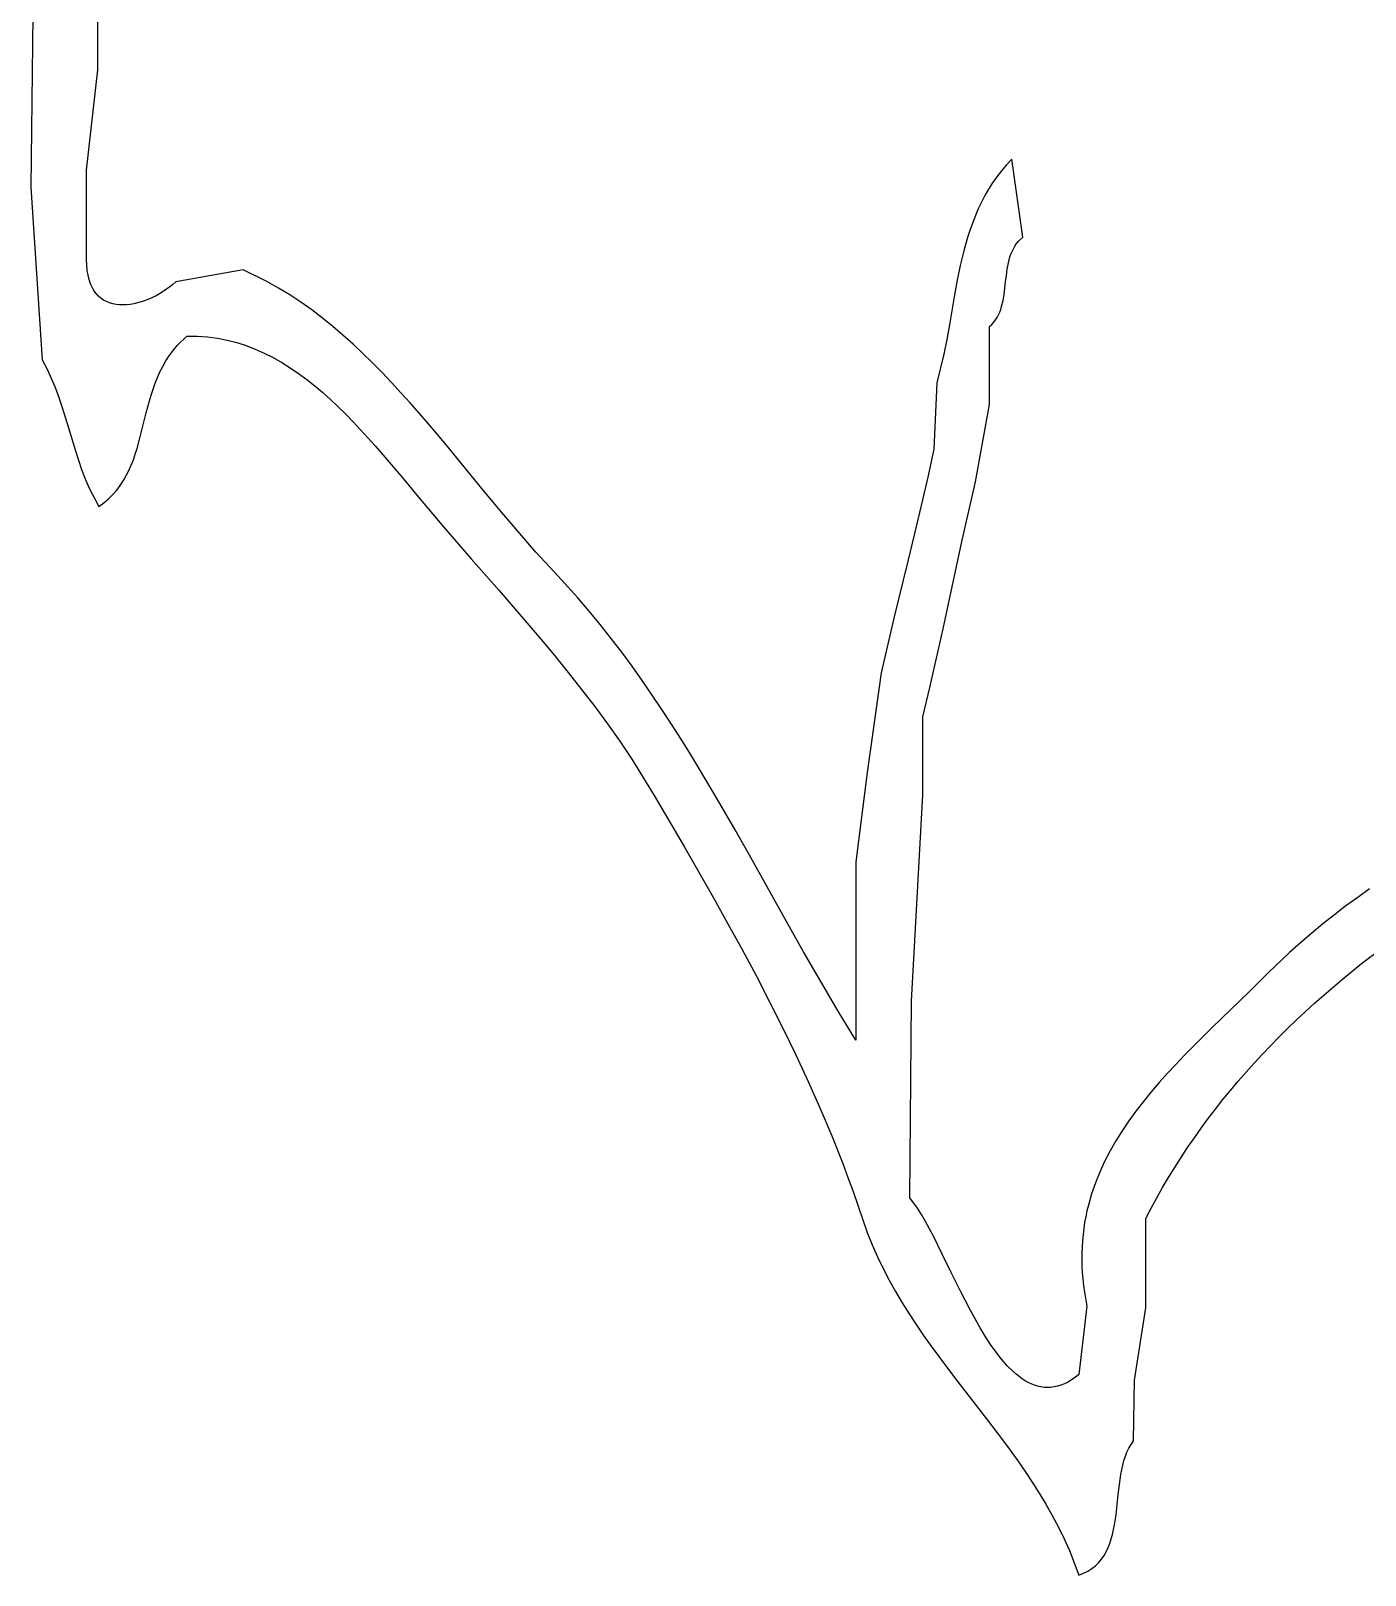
# Model space of a CAD drawing. Extents: x -38.8 to 24, y -17.1 to 3.4.
# Drawn here: x -37.666 to -36.47, y -2.498 to -1.114 of the extents above; entities that cross this region are included whole.
import ezdxf

# ---------------------------------------------------------------- set-up
doc = ezdxf.new("R2010")
doc.units = 0

msp = doc.modelspace()

# ---------------------------------------------------------------- linework, layer by layer
at = {"color": 7, "linetype": 'CONTINUOUS'}
for p, q in [((-37.606435, -1.148553), (-37.606435, -1.088553)), ((-37.664714, -1.099405), (-37.666435, -1.253553)), ((-37.616435, -1.238553), (-37.606435, -1.148553)), ((-36.786435, -1.228553), (-36.791241, -1.233674)), ((-36.776552, -1.298404), (-36.786435, -1.228553)), ((-37.616396, -1.318553), (-37.616435, -1.238553)), ((-36.799891, -1.24434), (-36.803766, -1.249871)), ((-36.795721, -1.238938), (-36.799891, -1.24434)), ((-36.791241, -1.233674), (-36.795721, -1.238938)), ((-37.666435, -1.253553), (-37.656435, -1.408553)), ((-36.807361, -1.255525), (-36.810691, -1.261296)), ((-36.803766, -1.249871), (-36.807361, -1.255525)), ((-36.816616, -1.273157), (-36.819242, -1.279234)), ((-36.813771, -1.267176), (-36.816616, -1.273157)), ((-36.810691, -1.261296), (-36.813771, -1.267176)), ((-36.821664, -1.285399), (-36.823896, -1.291646)), ((-36.819242, -1.279234), (-36.821664, -1.285399)), ((-36.825954, -1.297967), (-36.827853, -1.304355)), ((-36.823896, -1.291646), (-36.825954, -1.297967)), ((-36.780617, -1.302239), (-36.776552, -1.298404)), ((-36.829609, -1.310804), (-36.832749, -1.323855)), ((-36.827853, -1.304355), (-36.829609, -1.310804)), ((-36.788242, -1.316315), (-36.787362, -1.313751)), ((-36.787362, -1.313751), (-36.786345, -1.311262)), ((-36.786345, -1.311262), (-36.785176, -1.308858)), ((-36.785176, -1.308858), (-36.783842, -1.306547)), ((-36.783842, -1.306547), (-36.782327, -1.304338)), ((-36.782327, -1.304338), (-36.780617, -1.302239)), ((-37.615854, -1.328338), (-37.616396, -1.318553)), ((-37.615154, -1.332665), (-37.615854, -1.328338)), ((-37.476121, -1.327835), (-37.536435, -1.338553)), ((-37.454658, -1.338292), (-37.476121, -1.327835)), ((-36.832749, -1.323855), (-36.835494, -1.337065)), ((-36.791475, -1.332822), (-36.79069, -1.327163)), ((-36.79069, -1.327163), (-36.789652, -1.321638)), ((-36.789652, -1.321638), (-36.788242, -1.316315)), ((-37.614187, -1.336626), (-37.615154, -1.332665)), ((-37.612969, -1.340233), (-37.614187, -1.336626)), ((-37.611512, -1.343494), (-37.612969, -1.340233)), ((-37.541918, -1.343144), (-37.544841, -1.345287)), ((-37.539112, -1.340896), (-37.541918, -1.343144)), ((-37.536435, -1.338553), (-37.539112, -1.340896)), ((-37.444292, -1.344125), (-37.454658, -1.338292)), ((-36.835494, -1.337065), (-36.837968, -1.350377)), ((-36.793477, -1.349922), (-36.792123, -1.338547)), ((-36.792123, -1.338547), (-36.791475, -1.332822)), ((-37.609831, -1.346419), (-37.611512, -1.343494)), ((-37.60794, -1.349018), (-37.609831, -1.346419)), ((-37.605853, -1.351301), (-37.60794, -1.349018)), ((-37.603584, -1.353276), (-37.605853, -1.351301)), ((-37.601149, -1.354955), (-37.603584, -1.353276)), ((-37.59856, -1.356345), (-37.601149, -1.354955)), ((-37.595832, -1.357458), (-37.59856, -1.356345)), ((-37.567362, -1.356543), (-37.570704, -1.357501)), ((-37.564023, -1.355404), (-37.567362, -1.356543)), ((-37.560702, -1.354092), (-37.564023, -1.355404)), ((-37.557411, -1.352618), (-37.560702, -1.354092)), ((-37.554165, -1.350991), (-37.557411, -1.352618)), ((-37.550979, -1.34922), (-37.554165, -1.350991)), ((-37.547866, -1.347316), (-37.550979, -1.34922)), ((-37.544841, -1.345287), (-37.547866, -1.347316)), ((-37.434155, -1.350334), (-37.444292, -1.344125)), ((-37.424235, -1.356901), (-37.434155, -1.350334)), ((-37.414521, -1.363806), (-37.424235, -1.356901)), ((-36.837968, -1.350377), (-36.842579, -1.377088)), ((-36.795689, -1.360745), (-36.794417, -1.355437)), ((-36.794417, -1.355437), (-36.793477, -1.349922)), ((-37.592979, -1.358302), (-37.595832, -1.357458)), ((-37.590016, -1.358887), (-37.592979, -1.358302)), ((-37.586955, -1.359223), (-37.590016, -1.358887)), ((-37.583813, -1.359319), (-37.586955, -1.359223)), ((-37.580603, -1.359185), (-37.583813, -1.359319)), ((-37.577338, -1.358831), (-37.580603, -1.359185)), ((-37.574034, -1.358266), (-37.577338, -1.358831)), ((-37.570704, -1.357501), (-37.574034, -1.358266)), ((-37.405001, -1.37103), (-37.414521, -1.363806)), ((-36.801088, -1.372666), (-36.799696, -1.37047)), ((-36.799696, -1.37047), (-36.798475, -1.368171)), ((-36.798475, -1.368171), (-36.79741, -1.365778)), ((-36.79741, -1.365778), (-36.796486, -1.3633)), ((-36.796486, -1.3633), (-36.795689, -1.360745)), ((-37.395665, -1.378554), (-37.405001, -1.37103)), ((-37.3865, -1.386359), (-37.395665, -1.378554)), ((-36.842579, -1.377088), (-36.84496, -1.390375)), ((-36.806435, -1.378553), (-36.804443, -1.376716)), ((-36.806435, -1.448553), (-36.806435, -1.378553)), ((-36.804443, -1.376716), (-36.802665, -1.374751)), ((-36.802665, -1.374751), (-36.801088, -1.372666)), ((-37.538887, -1.400229), (-37.535135, -1.395793)), ((-37.535135, -1.395793), (-37.526469, -1.387437)), ((-37.526469, -1.387437), (-37.517157, -1.387452)), ((-37.517157, -1.387452), (-37.50804, -1.388049)), ((-37.50804, -1.388049), (-37.499113, -1.389204)), ((-37.499113, -1.389204), (-37.49037, -1.390894)), ((-37.49037, -1.390894), (-37.481805, -1.393095)), ((-37.481805, -1.393095), (-37.473412, -1.395782)), ((-37.473412, -1.395782), (-37.465185, -1.398933)), ((-37.377495, -1.394424), (-37.3865, -1.386359)), ((-37.368639, -1.402731), (-37.377495, -1.394424)), ((-36.84496, -1.390375), (-36.847553, -1.403543)), ((-37.656435, -1.408553), (-37.652221, -1.416375)), ((-37.548143, -1.414406), (-37.545363, -1.40955)), ((-37.545363, -1.40955), (-37.542287, -1.404819)), ((-37.542287, -1.404819), (-37.538887, -1.400229)), ((-37.465185, -1.398933), (-37.457118, -1.402523)), ((-37.457118, -1.402523), (-37.449205, -1.406528)), ((-37.449205, -1.406528), (-37.441441, -1.410924)), ((-37.441441, -1.410924), (-37.433819, -1.415688)), ((-37.35992, -1.411261), (-37.368639, -1.402731)), ((-37.351327, -1.419994), (-37.35992, -1.411261)), ((-36.847553, -1.403543), (-36.853856, -1.429298)), ((-37.652221, -1.416375), (-37.648459, -1.424303)), ((-37.648459, -1.424303), (-37.645081, -1.432326)), ((-37.554973, -1.429595), (-37.55292, -1.424442)), ((-37.55292, -1.424442), (-37.550653, -1.419375)), ((-37.550653, -1.419375), (-37.548143, -1.414406)), ((-37.433819, -1.415688), (-37.426334, -1.420796)), ((-37.426334, -1.420796), (-37.41898, -1.426224)), ((-37.41898, -1.426224), (-37.411751, -1.431947)), ((-37.342848, -1.428911), (-37.351327, -1.419994)), ((-37.645081, -1.432326), (-37.642022, -1.440432)), ((-37.560113, -1.445425), (-37.558542, -1.4401)), ((-37.558542, -1.4401), (-37.556838, -1.434819)), ((-37.556838, -1.434819), (-37.554973, -1.429595)), ((-37.411751, -1.431947), (-37.404641, -1.437943)), ((-37.404641, -1.437943), (-37.397644, -1.444188)), ((-37.334473, -1.437993), (-37.342848, -1.428911)), ((-37.326189, -1.44722), (-37.334473, -1.437993)), ((-36.853856, -1.429298), (-36.856435, -1.488553)), ((-37.642022, -1.440432), (-37.639212, -1.448609)), ((-37.639212, -1.448609), (-37.636585, -1.456847)), ((-37.562965, -1.456152), (-37.560113, -1.445425)), ((-37.397644, -1.444188), (-37.390754, -1.450657)), ((-37.390754, -1.450657), (-37.383966, -1.457326)), ((-37.309851, -1.466033), (-37.326189, -1.44722)), ((-36.819271, -1.517887), (-36.806435, -1.448553)), ((-37.636585, -1.456847), (-37.631609, -1.473453)), ((-37.568268, -1.477524), (-37.56561, -1.466888)), ((-37.56561, -1.466888), (-37.562965, -1.456152)), ((-37.383966, -1.457326), (-37.377273, -1.464173)), ((-37.377273, -1.464173), (-37.37067, -1.471172)), ((-37.293741, -1.485196), (-37.309851, -1.466033)), ((-37.631609, -1.473453), (-37.626555, -1.490159)), ((-37.571156, -1.48795), (-37.568268, -1.477524)), ((-37.37067, -1.471172), (-37.357709, -1.485535)), ((-37.626555, -1.490159), (-37.62383, -1.498519)), ((-37.574492, -1.498055), (-37.572754, -1.493049)), ((-37.572754, -1.493049), (-37.571156, -1.48795)), ((-37.357709, -1.485535), (-37.345036, -1.500223)), ((-37.261846, -1.523956), (-37.293741, -1.485196)), ((-36.856435, -1.488553), (-36.861951, -1.513856)), ((-37.62383, -1.498519), (-37.620884, -1.506868)), ((-37.620884, -1.506868), (-37.617647, -1.515196)), ((-37.580814, -1.512372), (-37.578495, -1.507731)), ((-37.578495, -1.507731), (-37.576397, -1.502954)), ((-37.576397, -1.502954), (-37.574492, -1.498055)), ((-37.345036, -1.500223), (-37.332604, -1.515047)), ((-37.617647, -1.515196), (-37.614055, -1.523489)), ((-37.589371, -1.52535), (-37.586225, -1.521196)), ((-37.586225, -1.521196), (-37.583382, -1.516865)), ((-37.583382, -1.516865), (-37.580814, -1.512372)), ((-37.332604, -1.515047), (-37.320366, -1.529815)), ((-36.861951, -1.513856), (-36.867739, -1.539039)), ((-36.831102, -1.570327), (-36.819271, -1.517887)), ((-37.614055, -1.523489), (-37.60553, -1.539928)), ((-37.60553, -1.539928), (-37.600899, -1.536617)), ((-37.600899, -1.536617), (-37.596681, -1.533074)), ((-37.596681, -1.533074), (-37.592847, -1.529314)), ((-37.592847, -1.529314), (-37.589371, -1.52535)), ((-37.320366, -1.529815), (-37.296283, -1.558421)), ((-37.245877, -1.543244), (-37.261846, -1.523956)), ((-37.229771, -1.562265), (-37.245877, -1.543244)), ((-36.867739, -1.539039), (-36.87372, -1.56413)), ((-37.296283, -1.558421), (-37.271467, -1.586851)), ((-37.213439, -1.580864), (-37.229771, -1.562265)), ((-36.87372, -1.56413), (-36.879811, -1.589156)), ((-36.842505, -1.623174), (-36.831102, -1.570327)), ((-37.271467, -1.586851), (-37.246351, -1.615523)), ((-37.205158, -1.589958), (-37.213439, -1.580864)), ((-37.196787, -1.598888), (-37.205158, -1.589958)), ((-36.879811, -1.589156), (-36.892004, -1.639126)), ((-37.175733, -1.622003), (-37.196787, -1.598888)), ((-37.246351, -1.615523), (-37.221255, -1.644551)), ((-37.165576, -1.633892), (-37.175733, -1.622003)), ((-37.155651, -1.645985), (-37.165576, -1.633892)), ((-36.848234, -1.64963), (-36.842505, -1.623174)), ((-37.221255, -1.644551), (-37.208815, -1.659234)), ((-37.145947, -1.65827), (-37.155651, -1.645985)), ((-36.892004, -1.639126), (-36.903672, -1.68917)), ((-37.208815, -1.659234), (-37.1965, -1.67405)), ((-37.136453, -1.670735), (-37.145947, -1.65827)), ((-36.854082, -1.676044), (-36.848234, -1.64963)), ((-37.1965, -1.67405), (-37.184351, -1.689012)), ((-37.127157, -1.683368), (-37.136453, -1.670735)), ((-37.184351, -1.689012), (-37.172407, -1.704135)), ((-37.118048, -1.696158), (-37.127157, -1.683368)), ((-36.903672, -1.68917), (-36.916435, -1.778553)), ((-36.860124, -1.702367), (-36.854082, -1.676044)), ((-37.109115, -1.709091), (-37.118048, -1.696158)), ((-36.866435, -1.728553), (-36.860124, -1.702367)), ((-37.172407, -1.704135), (-37.160708, -1.719434)), ((-37.100347, -1.722157), (-37.109115, -1.709091)), ((-37.160708, -1.719434), (-37.149295, -1.734922)), ((-37.091732, -1.735342), (-37.100347, -1.722157)), ((-36.866435, -1.798553), (-36.866435, -1.728553)), ((-37.149295, -1.734922), (-37.138208, -1.750614)), ((-37.08326, -1.748635), (-37.091732, -1.735342)), ((-37.138208, -1.750614), (-37.127486, -1.766524)), ((-37.074919, -1.762024), (-37.08326, -1.748635)), ((-37.127486, -1.766524), (-37.107299, -1.799057)), ((-37.066697, -1.775497), (-37.074919, -1.762024)), ((-37.05057, -1.802645), (-37.066697, -1.775497)), ((-36.916435, -1.778553), (-36.926435, -1.858553)), ((-37.107299, -1.799057), (-37.080562, -1.845033)), ((-36.876435, -1.983553), (-36.866435, -1.798553)), ((-37.034787, -1.829982), (-37.05057, -1.802645)), ((-37.019259, -1.857414), (-37.034787, -1.829982)), ((-37.080562, -1.845033), (-37.054204, -1.891084)), ((-36.988612, -1.91217), (-37.019259, -1.857414)), ((-36.926435, -1.858553), (-36.926435, -1.938553)), ((-36.465672, -1.883034), (-36.476311, -1.890538)), ((-37.054204, -1.891084), (-37.041258, -1.914198)), ((-36.476311, -1.890538), (-36.486826, -1.898241)), ((-36.497214, -1.906151), (-36.50747, -1.914275)), ((-36.486826, -1.898241), (-36.497214, -1.906151)), ((-37.041258, -1.914198), (-37.028515, -1.937403)), ((-36.973312, -1.939301), (-36.988612, -1.91217)), ((-36.517591, -1.92262), (-36.527571, -1.931193)), ((-36.50747, -1.914275), (-36.517591, -1.92262)), ((-37.028515, -1.937403), (-37.016012, -1.960723)), ((-36.926435, -1.938553), (-36.926435, -2.018553)), ((-36.527571, -1.931193), (-36.537407, -1.940002)), ((-36.472867, -1.949999), (-36.455274, -1.936556)), ((-36.95791, -1.96614), (-36.973312, -1.939301)), ((-36.537407, -1.940002), (-36.556631, -1.958357)), ((-36.490056, -1.963859), (-36.472867, -1.949999)), ((-37.016012, -1.960723), (-37.003784, -1.984183)), ((-36.942314, -1.99259), (-36.95791, -1.96614)), ((-36.556631, -1.958357), (-36.573389, -1.974834)), ((-36.506818, -1.97813), (-36.490056, -1.963859)), ((-36.573389, -1.974834), (-36.590237, -1.991138)), ((-36.515032, -1.985416), (-36.506818, -1.97813)), ((-37.003784, -1.984183), (-36.991867, -2.007806)), ((-36.926435, -2.018553), (-36.942314, -1.99259)), ((-36.878061, -2.159966), (-36.876435, -1.983553)), ((-36.590237, -1.991138), (-36.606966, -2.007369)), ((-36.531111, -2.000286), (-36.523131, -1.992802)), ((-36.523131, -1.992802), (-36.515032, -1.985416)), ((-36.991867, -2.007806), (-36.980298, -2.031618)), ((-36.606966, -2.007369), (-36.623368, -2.023627)), ((-36.546707, -2.015548), (-36.538971, -2.007869)), ((-36.538971, -2.007869), (-36.531111, -2.000286)), ((-36.554317, -2.023322), (-36.546707, -2.015548)), ((-36.980298, -2.031618), (-36.969113, -2.055642)), ((-36.631382, -2.031797), (-36.639236, -2.040011)), ((-36.623368, -2.023627), (-36.631382, -2.031797)), ((-36.569145, -2.039155), (-36.561797, -2.031192)), ((-36.561797, -2.031192), (-36.554317, -2.023322)), ((-36.646905, -2.048282), (-36.654362, -2.056621)), ((-36.639236, -2.040011), (-36.646905, -2.048282)), ((-36.583434, -2.05536), (-36.576359, -2.047211)), ((-36.576359, -2.047211), (-36.569145, -2.039155)), ((-36.969113, -2.055642), (-36.958347, -2.079903)), ((-36.654362, -2.056621), (-36.661582, -2.065042)), ((-36.590369, -2.063599), (-36.583434, -2.05536)), ((-36.668539, -2.073556), (-36.675206, -2.082177)), ((-36.661582, -2.065042), (-36.668539, -2.073556)), ((-36.603805, -2.080346), (-36.59716, -2.071928)), ((-36.59716, -2.071928), (-36.590369, -2.063599)), ((-36.958347, -2.079903), (-36.948036, -2.104424)), ((-36.681558, -2.090916), (-36.687569, -2.099786)), ((-36.675206, -2.082177), (-36.681558, -2.090916)), ((-36.616645, -2.097446), (-36.610301, -2.088853)), ((-36.610301, -2.088853), (-36.603805, -2.080346)), ((-36.948036, -2.104424), (-36.938218, -2.129229)), ((-36.687569, -2.099786), (-36.693213, -2.1088)), ((-36.622834, -2.106126), (-36.616645, -2.097446)), ((-36.698464, -2.11797), (-36.703295, -2.127308)), ((-36.693213, -2.1088), (-36.698464, -2.11797)), ((-36.634736, -2.12374), (-36.628865, -2.114891)), ((-36.628865, -2.114891), (-36.622834, -2.106126)), ((-36.938218, -2.129229), (-36.933504, -2.141747)), ((-36.703295, -2.127308), (-36.707682, -2.136827)), ((-36.640444, -2.132673), (-36.634736, -2.12374)), ((-36.933504, -2.141747), (-36.928927, -2.154344)), ((-36.707682, -2.136827), (-36.711597, -2.14654)), ((-36.651358, -2.150785), (-36.645986, -2.141688)), ((-36.645986, -2.141688), (-36.640444, -2.132673)), ((-36.928927, -2.154344), (-36.920201, -2.179792)), ((-36.871156, -2.169253), (-36.878061, -2.159966)), ((-36.715016, -2.156458), (-36.717912, -2.166595)), ((-36.711597, -2.14654), (-36.715016, -2.156458)), ((-36.661586, -2.169218), (-36.656559, -2.159962)), ((-36.656559, -2.159962), (-36.651358, -2.150785)), ((-36.867618, -2.174896), (-36.871156, -2.169253)), ((-36.719155, -2.171749), (-36.720259, -2.176962)), ((-36.717912, -2.166595), (-36.719155, -2.171749)), ((-36.666435, -2.178553), (-36.661586, -2.169218)), ((-36.920201, -2.179792), (-36.916243, -2.191052)), ((-36.864019, -2.181117), (-36.867618, -2.174896)), ((-36.860356, -2.187849), (-36.864019, -2.181117)), ((-36.856626, -2.195024), (-36.860356, -2.187849)), ((-36.722031, -2.187572), (-36.722693, -2.192972)), ((-36.721218, -2.182236), (-36.722031, -2.187572)), ((-36.720259, -2.176962), (-36.721218, -2.182236)), ((-36.666435, -2.258553), (-36.666435, -2.178553)), ((-36.916243, -2.191052), (-36.911882, -2.202069)), ((-36.848952, -2.21044), (-36.856626, -2.195024)), ((-36.723202, -2.198438), (-36.723554, -2.203971)), ((-36.722693, -2.192972), (-36.723202, -2.198438)), ((-36.911882, -2.202069), (-36.907145, -2.212858)), ((-36.907145, -2.212858), (-36.902058, -2.223436)), ((-36.840975, -2.226831), (-36.848952, -2.21044)), ((-36.723746, -2.209572), (-36.723775, -2.215243)), ((-36.723775, -2.215243), (-36.723638, -2.220986)), ((-36.723554, -2.203971), (-36.723746, -2.209572)), ((-36.902058, -2.223436), (-36.896649, -2.233818)), ((-36.832671, -2.243661), (-36.840975, -2.226831)), ((-36.723638, -2.220986), (-36.723331, -2.226803)), ((-36.723331, -2.226803), (-36.722851, -2.232694)), ((-36.896649, -2.233818), (-36.890944, -2.244021)), ((-36.722851, -2.232694), (-36.722195, -2.238661)), ((-36.722195, -2.238661), (-36.72136, -2.244706)), ((-36.890944, -2.244021), (-36.884969, -2.25406)), ((-36.884969, -2.25406), (-36.878753, -2.263951)), ((-36.824017, -2.260396), (-36.832671, -2.243661)), ((-36.719138, -2.257037), (-36.726435, -2.318553)), ((-36.72136, -2.244706), (-36.719138, -2.257037)), ((-36.878753, -2.263951), (-36.872321, -2.27371)), ((-36.81955, -2.268561), (-36.824017, -2.260396)), ((-36.814988, -2.276502), (-36.81955, -2.268561)), ((-36.676435, -2.323553), (-36.666435, -2.258553)), ((-36.872321, -2.27371), (-36.8657, -2.283353)), ((-36.8657, -2.283353), (-36.858917, -2.292896)), ((-36.810325, -2.284152), (-36.814988, -2.276502)), ((-36.80556, -2.291444), (-36.810325, -2.284152)), ((-36.858917, -2.292896), (-36.852, -2.302355)), ((-36.80069, -2.298311), (-36.80556, -2.291444)), ((-36.795711, -2.304688), (-36.80069, -2.298311)), ((-36.852, -2.302355), (-36.837866, -2.321083)), ((-36.790621, -2.310506), (-36.795711, -2.304688)), ((-36.785417, -2.315699), (-36.790621, -2.310506)), ((-36.837866, -2.321083), (-36.823513, -2.339665)), ((-36.782771, -2.31804), (-36.785417, -2.315699)), ((-36.780095, -2.3202), (-36.782771, -2.31804)), ((-36.777389, -2.32217), (-36.780095, -2.3202)), ((-36.774653, -2.323942), (-36.777389, -2.32217)), ((-36.771886, -2.325508), (-36.774653, -2.323942)), ((-36.769088, -2.326859), (-36.771886, -2.325508)), ((-36.736146, -2.325162), (-36.739311, -2.326724)), ((-36.732945, -2.323285), (-36.736146, -2.325162)), ((-36.729708, -2.321085), (-36.732945, -2.323285)), ((-36.726435, -2.318553), (-36.729708, -2.321085)), ((-36.677449, -2.37778), (-36.676435, -2.323553)), ((-36.823513, -2.339665), (-36.809155, -2.358227)), ((-36.766258, -2.327987), (-36.769088, -2.326859)), ((-36.763397, -2.328884), (-36.766258, -2.327987)), ((-36.760503, -2.329541), (-36.763397, -2.328884)), ((-36.757577, -2.32995), (-36.760503, -2.329541)), ((-36.754617, -2.330102), (-36.757577, -2.32995)), ((-36.751624, -2.329989), (-36.754617, -2.330102)), ((-36.748598, -2.329604), (-36.751624, -2.329989)), ((-36.745537, -2.328936), (-36.748598, -2.329604)), ((-36.742442, -2.327979), (-36.745537, -2.328936)), ((-36.739311, -2.326724), (-36.742442, -2.327979)), ((-36.809155, -2.358227), (-36.795006, -2.376897)), ((-36.795006, -2.376897), (-36.788078, -2.386313)), ((-36.681564, -2.384335), (-36.677449, -2.37778)), ((-36.788078, -2.386313), (-36.781282, -2.395803)), ((-36.68705, -2.399652), (-36.685966, -2.39559)), ((-36.685966, -2.39559), (-36.684705, -2.391672)), ((-36.684705, -2.391672), (-36.683245, -2.387914)), ((-36.683245, -2.387914), (-36.681564, -2.384335)), ((-36.781282, -2.395803), (-36.774645, -2.405383)), ((-36.774645, -2.405383), (-36.768195, -2.41507)), ((-36.690068, -2.416982), (-36.688778, -2.408135)), ((-36.688778, -2.408135), (-36.68798, -2.403839)), ((-36.68798, -2.403839), (-36.68705, -2.399652)), ((-36.768195, -2.41507), (-36.761958, -2.424879)), ((-36.691099, -2.426052), (-36.690068, -2.416982)), ((-36.761958, -2.424879), (-36.755961, -2.434827)), ((-36.755961, -2.434827), (-36.750231, -2.444929)), ((-36.6931, -2.444304), (-36.69205, -2.435206)), ((-36.69205, -2.435206), (-36.691099, -2.426052)), ((-36.750231, -2.444929), (-36.744794, -2.4552)), ((-36.694427, -2.453207), (-36.6931, -2.444304)), ((-36.744794, -2.4552), (-36.739677, -2.465658)), ((-36.69733, -2.465888), (-36.696211, -2.461774)), ((-36.696211, -2.461774), (-36.695251, -2.457541)), ((-36.695251, -2.457541), (-36.694427, -2.453207)), ((-36.739677, -2.465658), (-36.734908, -2.476317)), ((-36.734908, -2.476317), (-36.726516, -2.498305)), ((-36.703841, -2.480807), (-36.701863, -2.477343)), ((-36.701863, -2.477343), (-36.700133, -2.47369)), ((-36.700133, -2.47369), (-36.69863, -2.469866)), ((-36.69863, -2.469866), (-36.69733, -2.465888)), ((-36.718237, -2.494686), (-36.714683, -2.492427)), ((-36.714683, -2.492427), (-36.711488, -2.489892)), ((-36.711488, -2.489892), (-36.708631, -2.487099)), ((-36.708631, -2.487099), (-36.70609, -2.484065)), ((-36.70609, -2.484065), (-36.703841, -2.480807)), ((-36.726516, -2.498305), (-36.722174, -2.496651)), ((-36.722174, -2.496651), (-36.718237, -2.494686))]:
    msp.add_line(p, q, dxfattribs=at)

doc.saveas('drawing.dxf')
